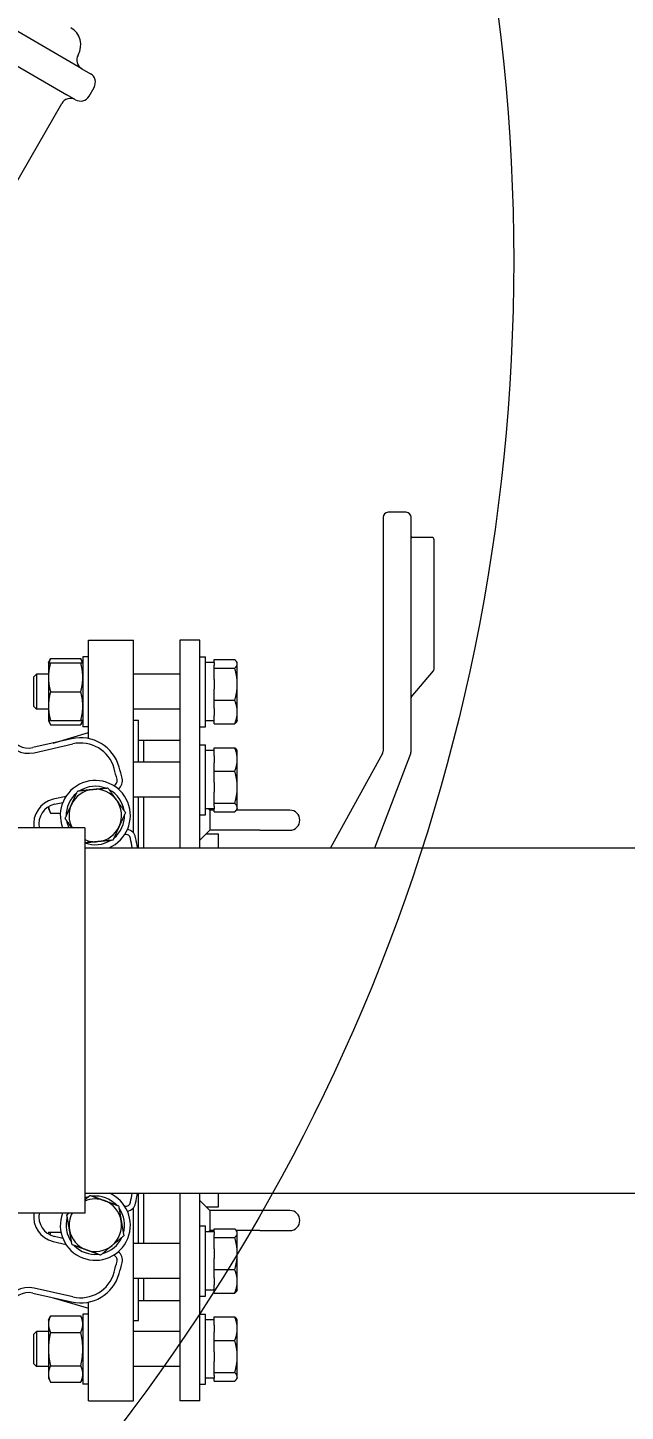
# Model space of a CAD drawing. Header units: inches. Extents: x 19 to 503, y 7 to 322.
# Drawn here: x 116.19 to 131.11, y 225.66 to 260.22 of the extents above; entities that cross this region are included whole.
import ezdxf

# ---------------------------------------------------------------- set-up
doc = ezdxf.new("R2010")
doc.units = ezdxf.units.IN
doc.header["$LTSCALE"] = 15
doc.header["$MEASUREMENT"] = 0
for name, color, linetype, lineweight in [('Dimension (ANSI)', 7, 'Continuous', 25), ('Symbol (ANSI)', 7, 'Continuous', 25), ('Visible', 7, 'Continuous', 18)]:
    doc.layers.add(name, color=color, linetype=linetype, lineweight=lineweight)
doc.styles.add('MEMCOR Medium', font='arial.ttf')
doc.styles.add('Standard D-E', font='arial.ttf')
doc.dimstyles.new('Default (ANSI)', dxfattribs={"dimscale": 15, "dimtxt": 0.15, "dimasz": 0.098425, "dimexe": 0.125, "dimexo": 0.0625, "dimgap": 0.031496, "dimtad": 0, "dimtih": 1, "dimtoh": 1, "dimdec": 4, "dimrnd": 1e-08, "dimzin": 3, "dimdsep": 46, "dimlunit": 5, "dimtxsty": 'MEMCOR Medium', "dimcen": 0.09, "dimdle": 0.393701, "dimclrd": 256, "dimclre": 256, "dimclrt": 256, "dimadec": 0, "dimazin": 1, "dimtfac": 0.8, "dimtofl": 0, "dimtmove": 0, "dimatfit": 3, "dimfxl": 1, "dimfrac": 1, "dimtolj": 1, "dimtzin": 4, "dimlwd": -1, "dimlwe": -1, "dimarcsym": 0})
doc.dimstyles.new('in [mm] D-E NeptuneBenson$7', dxfattribs={"dimscale": 15, "dimtxt": 0.15, "dimasz": 0.098425, "dimexe": 0.125, "dimexo": 0.063, "dimgap": 0.031496, "dimtad": 0, "dimtih": 1, "dimtoh": 1, "dimdec": 4, "dimrnd": 1e-08, "dimzin": 3, "dimdsep": 46, "dimlunit": 5, "dimtxsty": 'Standard D-E', "dimcen": 0.09, "dimdle": 0.393701, "dimclrd": 256, "dimclre": 256, "dimclrt": 256, "dimadec": 1, "dimazin": 1, "dimtfac": 1, "dimtofl": 0, "dimtmove": 0, "dimatfit": 3, "dimfxl": 1, "dimfrac": 1, "dimtolj": 1, "dimtzin": 4, "dimlwd": -1, "dimlwe": -1, "dimarcsym": 0})

# ---------------------------------------------------------------- blocks, each defined once
blk = doc.blocks.new('*D26')
at = {"layer": 'Defpoints', "color": 0, "transparency": 16777216}
for p in [(101.44, 297.506), (80.327, 254.398)]:
    blk.add_point(p, dxfattribs=at)
at = {"layer": 'Dimension (ANSI)', "transparency": 16777216}
for p, q in [((106.197, 307.218), (102.09, 298.832)), ((108.182, 307.218), (106.197, 307.218))]:
    blk.add_line(p, q, dxfattribs=at)
blk.add_solid([(101.869, 298.94), (102.311, 298.723), (101.44, 297.506)], dxfattribs=at)
at = {"layer": 'Dimension (ANSI)', "transparency": 16777216, "char_height": 2.25, "attachment_point": 1, "style": 'MEMCOR Medium'}
for s, insert in [('\\A1; \\fArial|b0|i0;R48 in', (128.029, 309.988)), ('\\A1;[R1219.2 mm]{\\P\\fArial|b0|i0;RADIAL CLEARANCE REQUIRED}', (108.654, 306.746))]:
    blk.add_mtext(s, dxfattribs=dict(at, insert=insert))

msp = doc.modelspace()

# ---------------------------------------------------------------- linework, layer by layer
at = {"layer": 'Visible'}
for p, q in [((117.53698, 259.19558), (104.97961, 266.44558)), ((104.60461, 265.79606), (117.16198, 258.54606)), ((117.53698, 259.19558), (117.75348, 259.07058)), ((117.37848, 258.42106), (117.16198, 258.54606)), ((117.71999, 258.51257), (117.84499, 258.72908)), ((113.78698, 252.70039), (117.03698, 258.32956)), ((125.06321, 247.98847), (125.06321, 242.14559)), ((125.63821, 248.11347), (125.18821, 248.11347)), ((125.76321, 242.13648), (125.76321, 247.98847)), ((126.27821, 247.48847), (125.78321, 247.48847)), ((126.33821, 244.19557), (126.33821, 247.42847)), ((117.70534, 242.46153), (117.70534, 244.92206)), ((117.70534, 244.92206), (118.83034, 244.92206)), ((118.83034, 240.10437), (118.83034, 244.92206)), ((119.98534, 244.92206), (119.98534, 239.73456)), ((120.48534, 244.92206), (119.98534, 244.92206)), ((120.48534, 239.73456), (120.48534, 244.92206)), ((116.70571, 244.35143), (116.75758, 244.46266)), ((116.75758, 244.46266), (117.51285, 244.46266)), ((117.56471, 244.35143), (117.51285, 244.46266)), ((117.56471, 244.50743), (117.56471, 242.75743)), ((117.70534, 244.50743), (117.56471, 244.50743)), ((120.48534, 244.50743), (120.62596, 244.50743)), ((120.62596, 242.75743), (120.62596, 244.50743)), ((120.84496, 244.35894), (120.84496, 244.43426)), ((120.84496, 244.43426), (121.35889, 244.43426)), ((121.42309, 244.35118), (121.40836, 244.37669)), ((116.34496, 244.00378), (116.41112, 244.06993)), ((116.41112, 244.06993), (116.41112, 243.19493)), ((116.70571, 244.06993), (116.41112, 244.06993)), ((116.70571, 244.35143), (116.70571, 243.99193)), ((116.75758, 244.35143), (117.51285, 244.35143)), ((119.98534, 244.06993), (118.83034, 244.06993)), ((120.84496, 244.36193), (120.62596, 244.36193)), ((120.84496, 244.35894), (120.84496, 244.29416)), ((120.84496, 244.21884), (120.84496, 244.29416)), ((120.84496, 243.93848), (120.84496, 244.21884)), ((120.84496, 244.21884), (121.35889, 244.21884)), ((121.42309, 244.32655), (121.42309, 244.35118)), ((121.42309, 243.81793), (121.42309, 244.32655)), ((125.76789, 243.49405), (126.32418, 244.157)), ((116.34496, 243.26108), (116.34496, 244.00378)), ((116.70571, 243.99193), (116.70571, 243.27293)), ((120.84496, 243.93848), (120.84496, 243.69738)), ((120.84496, 243.41702), (120.84496, 243.69738)), ((121.42309, 243.12381), (121.42309, 243.81793)), ((116.75758, 243.63243), (117.51285, 243.63243)), ((120.84496, 243.21197), (120.84496, 243.41702)), ((120.84496, 243.41702), (121.35889, 243.41702)), ((116.34496, 243.26108), (116.41112, 243.19493)), ((116.70571, 243.19493), (116.41112, 243.19493)), ((116.70571, 243.27293), (116.70571, 242.91343)), ((119.98534, 243.19493), (118.83034, 243.19493)), ((120.84496, 243.21197), (120.84496, 243.03565)), ((120.84496, 242.83061), (120.84496, 243.03565)), ((121.42309, 242.91368), (121.42309, 243.12381)), ((116.70571, 242.91343), (116.75758, 242.8022)), ((116.75758, 242.91343), (117.51285, 242.91343)), ((116.75758, 242.8022), (117.51285, 242.8022)), ((117.56471, 242.91343), (117.51285, 242.8022)), ((117.70534, 242.75743), (117.56471, 242.75743)), ((118.83034, 242.92206), (118.95534, 242.92206)), ((118.95534, 241.86997), (118.95534, 242.92206)), ((120.48534, 242.75743), (120.62596, 242.75743)), ((120.84496, 242.90293), (120.62596, 242.90293)), ((120.84496, 242.83061), (121.35889, 242.83061)), ((121.42309, 242.91368), (121.40836, 242.88818)), ((117.28557, 242.45611), (116.31978, 242.23567)), ((116.3487, 242.10893), (117.3145, 242.32937)), ((116.82236, 242.35038), (117.70534, 242.61206)), ((118.95534, 242.42206), (119.08534, 242.42206)), ((119.08534, 241.86997), (119.08534, 242.42206)), ((119.08534, 241.86997), (119.08534, 242.42206)), ((119.08534, 242.42206), (119.98534, 242.42206)), ((120.48534, 242.30747), (120.62596, 242.30747)), ((120.62596, 240.55747), (120.62596, 242.30747)), ((120.84496, 242.16197), (120.62596, 242.16197)), ((120.84496, 242.02861), (120.84496, 242.23397)), ((120.84496, 242.23397), (121.35889, 242.23397)), ((120.84496, 242.02861), (120.84496, 241.85202)), ((121.42309, 242.15122), (121.40854, 242.17642)), ((121.42309, 241.94032), (121.42309, 242.15122)), ((125.04773, 242.08533), (123.75418, 239.73456)), ((124.85696, 239.73456), (125.75502, 242.09198)), ((119.98534, 241.86997), (118.83034, 241.86997)), ((120.84496, 241.64666), (120.84496, 241.85202)), ((120.84496, 241.36641), (120.84496, 241.64666)), ((120.84496, 241.64666), (121.35889, 241.64666)), ((121.42309, 241.24592), (121.42309, 241.94032)), ((118.33134, 241.28956), (118.32857, 241.28893)), ((120.84496, 241.36641), (120.84496, 241.12542)), ((117.14456, 241.01869), (116.82693, 240.94619)), ((119.98534, 240.99497), (118.83034, 240.99497)), ((118.95534, 239.73456), (118.95534, 240.99497)), ((119.08534, 239.73456), (119.08534, 240.99497)), ((119.08534, 239.73456), (119.08534, 240.99497)), ((120.84496, 240.84517), (120.84496, 241.12542)), ((121.42309, 240.73807), (121.42309, 241.24592)), ((116.70571, 240.75821), (116.70571, 240.71347)), ((116.70571, 240.71347), (116.75758, 240.60224)), ((116.75758, 240.60224), (117.004, 240.60224)), ((116.85586, 240.81945), (117.06543, 240.86728)), ((120.84496, 240.70297), (120.62596, 240.70297)), ((120.73534, 240.67206), (120.70443, 240.70297)), ((120.84496, 240.67206), (120.73534, 240.67206)), ((120.73534, 240.67206), (120.73534, 240.42206)), ((120.84496, 240.77027), (120.84496, 240.84517)), ((120.84496, 240.84517), (121.35889, 240.84517)), ((120.84496, 240.77027), (120.84496, 240.70587)), ((120.84496, 240.63097), (120.84496, 240.70587)), ((120.84496, 240.63097), (121.35889, 240.63097)), ((121.98534, 240.67206), (121.3976, 240.67206)), ((121.42309, 240.71372), (121.40854, 240.68852)), ((121.42309, 240.71372), (121.42309, 240.73807)), ((122.73534, 240.67206), (121.98534, 240.67206)), ((117.61534, 240.23456), (113.00534, 240.23456)), ((117.61534, 240.23456), (117.61534, 230.60956)), ((120.48534, 240.55747), (120.62596, 240.55747)), ((120.73534, 240.42206), (120.73534, 240.17206)), ((118.60895, 240.06052), (118.61171, 240.06115)), ((120.73534, 240.17206), (120.48534, 239.92206)), ((120.64159, 240.07831), (120.95534, 240.07831)), ((121.98534, 240.17206), (120.73534, 240.17206)), ((120.95534, 239.73456), (120.95534, 240.07831)), ((121.98534, 240.17206), (122.73534, 240.17206)), ((117.61534, 239.73456), (140.54059, 239.73456)), ((117.61534, 231.10956), (140.54059, 231.10956)), ((118.95534, 229.84916), (118.95534, 231.10956)), ((119.08534, 229.84916), (119.08534, 231.10956)), ((119.08534, 229.84916), (119.08534, 231.10956)), ((119.98534, 231.10956), (119.98534, 225.92206)), ((120.48534, 225.92206), (120.48534, 231.10956)), ((120.73534, 230.67206), (120.48534, 230.92206)), ((120.95534, 230.76581), (120.95534, 231.10956)), ((117.61534, 230.60956), (113.00534, 230.60956)), ((118.61171, 230.78297), (118.60895, 230.78361)), ((118.83034, 225.92206), (118.83034, 230.73976)), ((120.64159, 230.76581), (120.95534, 230.76581)), ((121.98534, 230.67206), (120.73534, 230.67206)), ((120.73534, 230.67206), (120.73534, 230.42206)), ((122.73534, 230.67206), (121.98534, 230.67206)), ((120.48534, 230.28666), (120.62596, 230.28666)), ((120.62596, 228.53666), (120.62596, 230.28666)), ((120.73534, 230.42206), (120.73534, 230.17206)), ((120.84496, 230.13816), (120.84496, 230.21348)), ((120.84496, 230.21348), (121.35889, 230.21348)), ((116.70571, 230.13066), (116.70571, 230.08592)), ((116.75758, 230.13066), (117.0192, 230.13066)), ((116.82693, 229.89793), (117.14456, 229.82544)), ((117.06543, 229.97684), (116.85586, 230.02468)), ((120.84496, 230.14116), (120.62596, 230.14116)), ((120.73534, 230.17206), (120.70443, 230.14116)), ((120.84496, 230.17206), (120.73534, 230.17206)), ((120.84496, 230.13816), (120.84496, 230.07339)), ((120.84496, 229.99807), (120.84496, 230.07339)), ((120.84496, 229.7177), (120.84496, 229.99807)), ((120.84496, 229.99807), (121.35889, 229.99807)), ((121.98534, 230.17206), (121.39767, 230.17206)), ((121.42309, 230.13041), (121.40836, 230.15591)), ((121.42309, 230.10577), (121.42309, 230.13041)), ((121.42309, 229.59715), (121.42309, 230.10577)), ((121.98534, 230.17206), (122.73534, 230.17206)), ((118.32857, 229.5552), (118.33134, 229.55456)), ((119.98534, 229.84916), (118.83034, 229.84916)), ((120.84496, 229.7177), (120.84496, 229.47661)), ((121.42309, 228.90304), (121.42309, 229.59715)), ((120.84496, 229.19624), (120.84496, 229.47661)), ((120.84496, 228.9912), (120.84496, 229.19624)), ((120.84496, 229.19624), (121.35889, 229.19624)), ((119.98534, 228.97416), (118.83034, 228.97416)), ((118.95534, 227.92206), (118.95534, 228.97416)), ((119.08534, 228.42206), (119.08534, 228.97416)), ((119.08534, 228.42206), (119.08534, 228.97416)), ((120.84496, 228.9912), (120.84496, 228.81487)), ((120.84496, 228.60983), (120.84496, 228.81487)), ((121.42309, 228.69291), (121.42309, 228.90304)), ((116.31978, 228.60846), (117.28557, 228.38802)), ((117.3145, 228.51476), (116.3487, 228.7352)), ((116.82236, 228.49375), (117.70534, 228.23206)), ((120.48534, 228.53666), (120.62596, 228.53666)), ((120.84496, 228.68216), (120.62596, 228.68216)), ((120.84496, 228.60983), (121.35889, 228.60983)), ((121.42309, 228.69291), (121.40836, 228.6674)), ((117.70534, 225.92206), (117.70534, 228.38259)), ((118.95534, 228.42206), (119.08534, 228.42206)), ((119.08534, 228.42206), (119.98534, 228.42206)), ((116.70571, 227.93069), (116.75758, 228.04192)), ((116.70571, 227.93069), (116.70571, 227.83437)), ((116.70571, 227.83437), (116.70571, 227.21169)), ((116.75758, 228.04192), (117.51285, 228.04192)), ((117.56471, 227.93069), (117.51285, 228.04192)), ((117.56471, 228.08669), (117.56471, 226.33669)), ((117.70534, 228.08669), (117.56471, 228.08669)), ((118.83034, 227.92206), (118.95534, 227.92206)), ((120.48534, 228.08669), (120.62596, 228.08669)), ((120.62596, 226.33669), (120.62596, 228.08669)), ((120.84496, 227.94119), (120.78121, 227.94119)), ((120.84496, 227.80784), (120.84496, 228.01319)), ((120.84496, 228.01319), (121.35889, 228.01319)), ((120.84496, 227.80784), (120.84496, 227.63124)), ((121.42309, 227.93044), (121.40854, 227.95565)), ((121.42309, 227.71954), (121.42309, 227.93044)), ((116.34496, 227.58304), (116.41112, 227.64919)), ((116.34496, 226.84034), (116.34496, 227.58304)), ((116.41112, 227.64919), (116.41112, 226.77419)), ((116.70571, 227.64919), (116.41112, 227.64919)), ((116.75758, 227.62681), (117.51285, 227.62681)), ((119.98534, 227.64919), (118.83034, 227.64919)), ((120.84496, 227.42589), (120.84496, 227.63124)), ((121.42309, 227.02514), (121.42309, 227.71954)), ((116.70571, 227.21169), (116.70571, 226.58902)), ((120.84496, 227.14564), (120.84496, 227.42589)), ((120.84496, 227.42589), (121.35889, 227.42589)), ((120.84496, 227.14564), (120.84496, 226.90464)), ((116.34496, 226.84034), (116.41112, 226.77419)), ((116.70571, 226.77419), (116.41112, 226.77419)), ((116.75758, 226.79658), (117.51285, 226.79658)), ((119.98534, 226.77419), (118.83034, 226.77419)), ((120.84496, 226.62439), (120.84496, 226.90464)), ((121.42309, 226.51729), (121.42309, 227.02514)), ((116.70571, 226.58902), (116.70571, 226.49269)), ((116.70571, 226.49269), (116.75758, 226.38146)), ((117.56471, 226.49269), (117.51285, 226.38146)), ((120.84496, 226.48219), (120.62596, 226.48219)), ((120.84496, 226.5495), (120.84496, 226.62439)), ((120.84496, 226.62439), (121.35889, 226.62439)), ((120.84496, 226.5495), (120.84496, 226.48509)), ((120.84496, 226.4102), (120.84496, 226.48509)), ((120.84496, 226.4102), (121.35889, 226.4102)), ((121.42309, 226.49294), (121.40854, 226.46774)), ((121.42309, 226.49294), (121.42309, 226.51729)), ((116.75758, 226.38146), (117.51285, 226.38146)), ((117.70534, 226.33669), (117.56471, 226.33669)), ((120.48534, 226.33669), (120.62596, 226.33669)), ((117.70534, 225.92206), (118.83034, 225.92206)), ((120.48534, 225.92206), (119.98534, 225.92206))]:
    msp.add_line(p, q, dxfattribs=at)
msp.add_circle((80.32732, 254.39834), 48, dxfattribs=at)
for centre, radius, start, end in [((117.01246, 259.78709), 0.5, 330, 60), ((117.66198, 259.41209), 0.25, 150, 240), ((117.62848, 258.85408), 0.25, 330, 60), ((117.25348, 258.20456), 0.25, 60, 150), ((117.50348, 258.63757), 0.25, 240, 330), ((125.18821, 247.98847), 0.125, 90, 180), ((125.63821, 247.98847), 0.125, 0, 90), ((125.78321, 247.50847), 0.02, 180, 270), ((126.27821, 247.42847), 0.06, 0, 90), ((126.27821, 244.19557), 0.06, 320, 0), ((125.78321, 243.48119), 0.02, 140, 180), ((116.20852, 242.72313), 0.63, 199.382122, 282.857143), ((116.20852, 242.72313), 0.5, 199.382122, 282.857143), ((117.50809, 241.48118), 1, 15.363223, 102.857143), ((117.50809, 241.48118), 0.87, 15.363223, 102.857143), ((124.93821, 242.14559), 0.125, 331.17757, 0), ((125.63821, 242.13648), 0.125, 339.145542, 0), ((95.45534, 235.42206), 23.74, 14.676747, 15.363223), ((95.45534, 235.42206), 23.87, 14.676747, 15.363223), ((117.87675, 240.53961), 0.875, 293.066907, 200.402893), ((117.87675, 240.53961), 0.7295, 69.629141, 121.510859), ((118.30463, 241.40655), 0.12, 282.857143, 14.676747), ((118.30463, 241.40655), 0.25, 305.110296, 14.676747), ((116.96712, 240.33199), 0.63, 102.857143, 188.896029), ((117.87675, 240.53961), 0.7295, 129.629141, 181.510859), ((117.87675, 240.53961), 0.656, 95.57, 155.57), ((117.87675, 240.53961), 0.656, 35.57, 95.57), ((117.87675, 240.53961), 0.7295, 9.629141, 61.510859), ((117.87675, 240.53961), 0.656, 335.57, 35.57), ((116.96712, 240.33199), 0.5, 102.857143, 191.235892), ((117.87675, 240.53961), 0.656, 155.57, 207.710415), ((122.73534, 240.42206), 0.25, 270, 90), ((117.87675, 240.53961), 0.7295, 189.629141, 204.717977), ((117.87675, 240.53961), 0.656, 275.57, 335.57), ((117.87675, 240.53961), 0.7295, 309.629141, 1.510859), ((117.87675, 240.53961), 0.656, 246.515533, 275.57), ((117.87675, 240.53961), 0.7295, 249.629141, 301.510859), ((118.63841, 239.94416), 0.12, 11.037538, 102.857143), ((118.63841, 239.94416), 0.25, 11.037538, 80.603989), ((95.45534, 235.42206), 23.74, 10.466199, 11.037538), ((95.45534, 235.42206), 23.87, 10.408561, 11.037538), ((117.87675, 230.30452), 0.875, 159.597107, 66.933093), ((117.87675, 230.30452), 0.7295, 103.914856, 110.998896), ((117.87675, 230.30452), 0.656, 69.855714, 113.484467), ((117.87675, 230.30452), 0.7295, 43.914856, 95.796573), ((117.87675, 230.30452), 0.656, 9.855714, 69.855714), ((95.45534, 235.42206), 23.74, 348.962462, 349.533801), ((95.45534, 235.42206), 23.87, 348.962462, 349.591439), ((116.96712, 230.51214), 0.63, 171.103971, 257.142857), ((116.96712, 230.51214), 0.5, 168.764108, 257.142857), ((117.87675, 230.30452), 0.7295, 155.282023, 155.796573), ((117.87675, 230.30452), 0.656, 152.289585, 189.855714), ((117.87675, 230.30452), 0.7295, 343.914856, 35.796573), ((118.63841, 230.89997), 0.12, 257.142857, 348.962462), ((118.63841, 230.89997), 0.25, 279.396011, 348.962462), ((122.73534, 230.42206), 0.25, 270, 90), ((117.87675, 230.30452), 0.7295, 163.914856, 215.796573), ((117.87675, 230.30452), 0.656, 309.855714, 9.855714), ((117.87675, 230.30452), 0.656, 189.855714, 249.855714), ((117.87675, 230.30452), 0.7295, 283.914856, 335.796573), ((117.87675, 230.30452), 0.7295, 223.914856, 275.796573), ((117.87675, 230.30452), 0.656, 249.855714, 309.855714), ((118.30463, 229.43757), 0.12, 345.323253, 77.142857), ((118.30463, 229.43757), 0.25, 345.323253, 54.889704), ((95.45534, 235.42206), 23.74, 344.636777, 345.323253), ((95.45534, 235.42206), 23.87, 344.636777, 345.323253), ((117.50809, 229.36295), 1, 257.142857, 344.636777), ((117.50809, 229.36295), 0.87, 257.142857, 344.636777), ((116.20852, 228.12099), 0.63, 77.142857, 160.617878), ((116.20852, 228.12099), 0.5, 77.142857, 160.617878)]:
    msp.add_arc(centre, radius, start, end, dxfattribs=at)
msp.add_ellipse((120.78121, 227.21169), major_axis=(-4.1372, 0), ratio=0.17632698, start_param=4.71238898, end_param=4.7499235, dxfattribs=at)
for points, weights in [([(116.75758, 244.46266), (116.73023, 244.40402), (116.71754, 244.35143)], [1, 1.01965956375, 1.01895290532]), ([(117.55289, 244.35143), (117.54019, 244.40402), (117.51285, 244.46266)], [1.01895290532, 1.01965956375, 1]), ([(121.42309, 244.32655), (121.42309, 244.37654), (121.35889, 244.43426)], [1, 1.04314139574, 1.01001874936]), ([(116.70571, 244.35143), (116.70571, 244.35143), (116.75758, 244.35143)], [1, 1.0379548493, 1]), ([(116.75758, 244.35143), (116.70571, 244.15878), (116.70571, 243.99193)], [1, 1.0379548493, 1]), ([(117.56471, 243.99193), (117.56471, 244.15878), (117.51285, 244.35143)], [1, 1.0379548493, 1]), ([(117.51285, 244.35143), (117.56471, 244.35143), (117.56471, 244.35143)], [1, 1.0379548493, 1]), ([(121.35889, 244.21884), (121.42309, 244.27656), (121.42309, 244.32655)], [1.01001874936, 1.04314139574, 1]), ([(121.42309, 243.81793), (121.42309, 244.00399), (121.35889, 244.21884)], [1, 1.04314139574, 1.01001874936]), ([(116.70571, 243.99193), (116.70571, 243.82509), (116.75758, 243.63243)], [1, 1.0379548493, 1]), ([(117.51285, 243.63243), (117.56471, 243.82509), (117.56471, 243.99193)], [1, 1.0379548493, 1]), ([(121.35889, 243.41702), (121.42309, 243.63187), (121.42309, 243.81793)], [1.01001874936, 1.04314139574, 1]), ([(116.75758, 243.63243), (116.70571, 243.43978), (116.70571, 243.27293)], [1, 1.0379548493, 1]), ([(117.56471, 243.27293), (117.56471, 243.43978), (117.51285, 243.63243)], [1, 1.0379548493, 1]), ([(121.42309, 243.12381), (121.42309, 243.25989), (121.35889, 243.41702)], [1, 1.04314139574, 1.01001874936]), ([(116.70571, 243.27293), (116.70571, 243.10609), (116.75758, 242.91343)], [1, 1.0379548493, 1]), ([(117.51285, 242.91343), (117.56471, 243.10609), (117.56471, 243.27293)], [1, 1.0379548493, 1]), ([(121.35889, 242.83061), (121.42309, 242.98774), (121.42309, 243.12381)], [1.01001874936, 1.04314139574, 1]), ([(116.75758, 242.91343), (116.70571, 242.91343), (116.70571, 242.91343)], [1, 1.0379548493, 1]), ([(116.71754, 242.91343), (116.73023, 242.86085), (116.75758, 242.8022)], [1.01895290532, 1.01965956375, 1]), ([(117.56471, 242.91343), (117.56471, 242.91343), (117.51285, 242.91343)], [1, 1.0379548493, 1]), ([(117.51285, 242.8022), (117.54019, 242.86085), (117.55289, 242.91343)], [1, 1.01965956375, 1.01895290532]), ([(121.40836, 242.88818), (121.39265, 242.86096), (121.35889, 242.83061)], [1.02387326357, 1.02716867848, 1.01001874936]), ([(121.42309, 241.94032), (121.42309, 242.0766), (121.35889, 242.23397)], [1, 1.04314139574, 1.01001874936]), ([(121.35889, 242.23397), (121.39283, 242.20362), (121.40854, 242.17642)], [1.01001874936, 1.02726447657, 1.0238358098]), ([(121.35889, 241.64666), (121.42309, 241.80403), (121.42309, 241.94032)], [1.01001874936, 1.04314139574, 1]), ([(121.42309, 241.24592), (121.42309, 241.4319), (121.35889, 241.64666)], [1, 1.04314139574, 1.01001874936]), ([(117.27949, 240.81091), (117.35219, 240.97095), (117.43613, 241.15575)], [1, 1.0379548493, 1]), ([(117.43613, 241.15575), (117.63814, 241.17545), (117.81308, 241.19251)], [1, 1.0379548493, 1]), ([(117.81308, 241.19251), (117.98803, 241.20957), (118.19004, 241.22927)], [1, 1.0379548493, 1]), ([(118.19004, 241.22927), (118.3081, 241.06417), (118.41035, 240.9212)], [1, 1.0379548493, 1]), ([(118.41035, 240.9212), (118.5126, 240.77822), (118.63066, 240.61313)], [1, 1.0379548493, 1]), ([(121.35889, 240.84517), (121.42309, 241.05993), (121.42309, 241.24592)], [1.01001874936, 1.04314139574, 1]), ([(116.7089, 240.76015), (116.71829, 240.68649), (116.75758, 240.60224)], [1.01421305675, 1.02848612765, 1]), ([(117.12285, 240.46608), (117.20679, 240.65088), (117.27949, 240.81091)], [1, 1.0379548493, 1]), ([(118.63066, 240.61313), (118.54672, 240.42833), (118.47402, 240.2683)], [1, 1.0379548493, 1]), ([(121.42309, 240.73807), (121.42309, 240.78777), (121.35889, 240.84517)], [1, 1.04314139574, 1.01001874936]), ([(121.35889, 240.63097), (121.42309, 240.68837), (121.42309, 240.73807)], [1.01001874936, 1.04314139574, 1]), ([(117.28842, 240.23456), (117.21116, 240.3426), (117.12285, 240.46608)], [1.0145731896, 1.02811969127, 1]), ([(118.47402, 240.2683), (118.40132, 240.10826), (118.31738, 239.92346)], [1, 1.0379548493, 1]), ([(117.94043, 239.8867), (117.78687, 239.87173), (117.61534, 239.855)], [1, 1.03316009574, 1.00837808554]), ([(118.31738, 239.92346), (118.11537, 239.90376), (117.94043, 239.8867)], [1, 1.0379548493, 1]), ([(117.61534, 230.94083), (117.67805, 230.99318), (117.7471, 231.05083)], [1.01864676367, 1.01647241093, 1]), ([(117.7471, 231.05083), (117.93765, 230.98093), (118.10267, 230.92039)], [1, 1.0379548493, 1]), ([(118.10267, 230.92039), (118.26769, 230.85986), (118.45825, 230.78996)], [1, 1.0379548493, 1]), ([(117.16561, 230.56539), (117.19264, 230.58795), (117.21852, 230.60956)], [1, 1.00638399236, 1.01062041417]), ([(117.23044, 230.19224), (117.20035, 230.36542), (117.16561, 230.56539)], [1, 1.0379548493, 1]), ([(118.45825, 230.78996), (118.49299, 230.58999), (118.52307, 230.41681)], [1, 1.0379548493, 1]), ([(118.52307, 230.41681), (118.55316, 230.24363), (118.5879, 230.04366)], [1, 1.0379548493, 1]), ([(121.42309, 230.10577), (121.42309, 230.15576), (121.35889, 230.21348)], [1, 1.04314139574, 1.01001874936]), ([(116.70571, 230.13066), (116.70571, 230.13066), (116.75758, 230.13066)], [1, 1.0379548493, 1]), ([(116.75758, 230.13066), (116.74869, 230.09763), (116.7414, 230.06599)], [1, 1.00630744275, 1.01051850864]), ([(117.29526, 229.81908), (117.26052, 230.01906), (117.23044, 230.19224)], [1, 1.0379548493, 1]), ([(118.5879, 230.04366), (118.43209, 229.91358), (118.29716, 229.80094)], [1, 1.0379548493, 1]), ([(121.35889, 229.99807), (121.42309, 230.05579), (121.42309, 230.10577)], [1.01001874936, 1.04314139574, 1]), ([(121.42309, 229.59715), (121.42309, 229.78322), (121.35889, 229.99807)], [1, 1.04314139574, 1.01001874936]), ([(117.65084, 229.68865), (117.48582, 229.74918), (117.29526, 229.81908)], [1, 1.0379548493, 1]), ([(118.00641, 229.55822), (117.81586, 229.62812), (117.65084, 229.68865)], [1, 1.0379548493, 1]), ([(118.29716, 229.80094), (118.16222, 229.68829), (118.00641, 229.55822)], [1, 1.0379548493, 1]), ([(121.35889, 229.19624), (121.42309, 229.41109), (121.42309, 229.59715)], [1.01001874936, 1.04314139574, 1]), ([(121.42309, 228.90304), (121.42309, 229.03911), (121.35889, 229.19624)], [1, 1.04314139574, 1.01001874936]), ([(121.35889, 228.60983), (121.42309, 228.76696), (121.42309, 228.90304)], [1.01001874936, 1.04314139574, 1]), ([(121.40836, 228.6674), (121.39265, 228.64018), (121.35889, 228.60983)], [1.02387326357, 1.02716867848, 1.01001874936]), ([(116.75758, 228.04192), (116.70571, 227.93069), (116.70571, 227.83437)], [1, 1.0379548493, 1]), ([(116.70571, 227.83437), (116.70571, 227.73804), (116.75758, 227.62681)], [1, 1.0379548493, 1]), ([(117.56471, 227.83437), (117.56471, 227.93069), (117.51285, 228.04192)], [1, 1.0379548493, 1]), ([(117.51285, 227.62681), (117.56471, 227.73804), (117.56471, 227.83437)], [1, 1.0379548493, 1]), ([(121.35889, 228.01319), (121.39283, 227.98285), (121.40854, 227.95565)], [1.01001874936, 1.02726447657, 1.0238358098]), ([(121.42309, 227.71954), (121.42309, 227.85582), (121.35889, 228.01319)], [1, 1.04314139574, 1.01001874936]), ([(116.75758, 227.62681), (116.70571, 227.40435), (116.70571, 227.21169)], [1, 1.0379548493, 1]), ([(117.56471, 227.21169), (117.56471, 227.40435), (117.51285, 227.62681)], [1, 1.0379548493, 1]), ([(121.35889, 227.42589), (121.42309, 227.58325), (121.42309, 227.71954)], [1.01001874936, 1.04314139574, 1]), ([(116.70571, 227.21169), (116.70571, 227.01904), (116.75758, 226.79658)], [1, 1.0379548493, 1]), ([(117.51285, 226.79658), (117.56471, 227.01904), (117.56471, 227.21169)], [1, 1.0379548493, 1]), ([(121.42309, 227.02514), (121.42309, 227.21113), (121.35889, 227.42589)], [1, 1.04314139574, 1.01001874936]), ([(116.75758, 226.79658), (116.70571, 226.68535), (116.70571, 226.58902)], [1, 1.0379548493, 1]), ([(117.56471, 226.58902), (117.56471, 226.68535), (117.51285, 226.79658)], [1, 1.0379548493, 1]), ([(121.35889, 226.62439), (121.42309, 226.83915), (121.42309, 227.02514)], [1.01001874936, 1.04314139574, 1]), ([(116.70571, 226.58902), (116.70571, 226.49269), (116.75758, 226.38146)], [1, 1.0379548493, 1]), ([(117.51285, 226.38146), (117.56471, 226.49269), (117.56471, 226.58902)], [1, 1.0379548493, 1]), ([(121.42309, 226.51729), (121.42309, 226.567), (121.35889, 226.62439)], [1, 1.04314139574, 1.01001874936]), ([(121.35889, 226.4102), (121.42309, 226.46759), (121.42309, 226.51729)], [1.01001874936, 1.04314139574, 1])]:
    msp.add_rational_spline(points, weights, degree=2, dxfattribs=at)

# ---------------------------------------------------------------- dimensions: what is measured, and where the dimension line sits
at = {"layer": 'Dimension (ANSI)'}
dim = msp.add_radius_dim(center=(80.32732, 254.39834), mpoint=(101.44033, 297.50566), text=' \\fArial|b0|i0;<> in\\X[R1219.2 mm]{\\P\\fArial|b0|i0;RADIAL CLEARANCE REQUIRED}', dimstyle='Default (ANSI)', override={"dimgap": 0.031496, "dimdec": 4, "dimlfac": 1, "dimpost": '', "dimcen": 0, "dimtol": 0, "dimlim": 0, "dimtp": 0, "dimtm": 0, "dimtdec": 2, "dimtvp": -0.333333}, dxfattribs=at)
dim.commit()
dim.dimension.update_dxf_attribs({"geometry": '*D26', "text_midpoint": (132.89996, 307.21838), "dimtype": 164})

# ---------------------------------------------------------------- leaders
at = {"layer": 'Symbol (ANSI)', "annotation_type": 0, "has_hookline": 1, "hookline_direction": 0, "text_width": 42.36937}
msp.add_leader([(87.87197, 246.25834), (120.75763, 291.23546), (122.234, 291.23546)], dimstyle='in [mm] D-E NeptuneBenson$7', override={"dimtad": 0}, dxfattribs=at)

doc.saveas('drawing.dxf')
